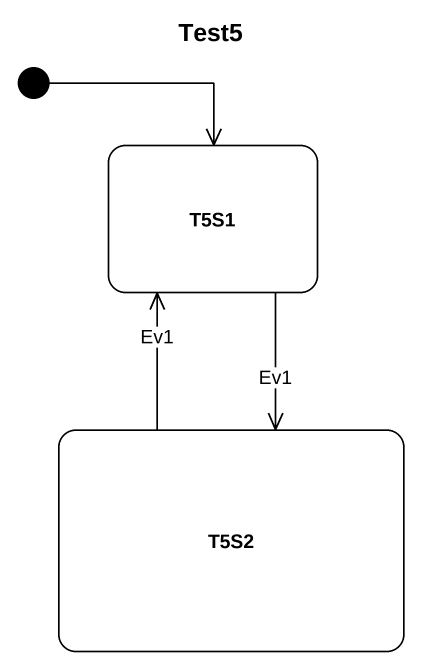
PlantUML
@startuml
title Test5
hide empty description
state T5S1
state T5S2
[*] --> T5S1
T5S1 --> T5S2 : Ev1
T5S2 -up-> T5S1 : Ev1
@enduml
